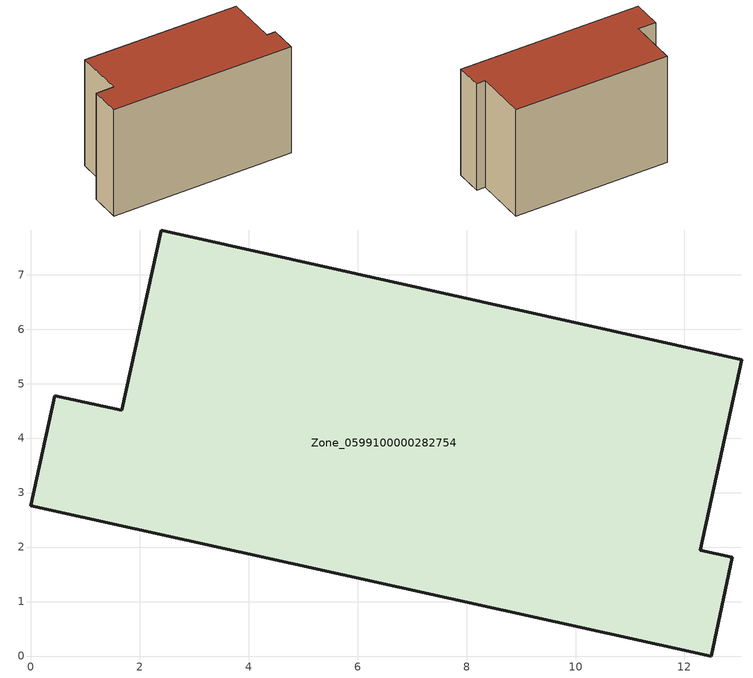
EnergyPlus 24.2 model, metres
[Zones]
Zone_0599100000282754
 floor ground (C_G): 12.49,0 0,2.76 0.44,4.78 1.67,4.51 2.39,7.82 13.05,5.44 12.29,1.94 12.88,1.81 z0
 wall outside (C_F): 1.67,4.51 0.44,4.78 0,2.76 12.49,0 12.88,1.81 12.29,1.94 13.05,5.44 2.39,7.82 1.67,4.51 z0:8.06
 roof outside (C_R): 12.88,1.81 12.29,1.94 13.05,5.44 2.39,7.82 1.67,4.51 0.44,4.78 0,2.76 12.49,0 z8.06
[BUILDING]
Pand.0599100000282754: North Axis=0; Terrain=City; Loads Convergence Tolerance Value=0.04; Temperature Convergence Tolerance Value=0.4; Solar Distribution=FullExterior; Maximum Number of Warmup Days=25; Minimum Number of Warmup Days=1
[Site:Location]
Rotterdam.The.Hague.AP_ZH_NLD Design_Conditions: Latitude=51.96; Longitude=4.45; Time Zone=1; Elevation=-4.5
[SITE:GROUNDTEMPERATURE:BUILDINGSURFACE]
18, 18, 18, 18, 18, 18, 18, 18, 18, 18, 18, 18
[MATERIAL] Thermal Absorptance=0.9; Solar Absorptance=0.7; Visible Absorptance=0.7
Name | Roughness | Thickness | Conductivity | Density | Specific Heat
G.TI.1975-1991 | MediumSmooth | 0.15 | 0.288461 | 540 | 1210
F.TI.1975-1991 | Rough | 0.3 | 0.230769 | 1920 | 840
R.TI.1975-1991 | MediumRough | 0.2 | 0.153846 | 1500 | 1000
[CONSTRUCTION]
C_G: G.TI.1975-1991
C_F: F.TI.1975-1991
C_R: R.TI.1975-1991
[ZONE]
Zone_0599100000282754: Type=1; Multiplier=1; Ceiling Height=Autocalculate; Volume=Autocalculate; Floor Area=autocalculate; Part of Total Floor Area=Yes
[ZONEINFILTRATION:DESIGNFLOWRATE]
Infil_Zone_0599100000282754: Zone or ZoneList or Space or SpaceList=Zone_0599100000282754; Schedule=AlwaysOn; Design Flow Rate Calculation Method=Flow/Area; Flow Rate per Floor Area=0.003; Constant Term Coefficient=1; Temperature Term Coefficient=0; Velocity Term Coefficient=0; Velocity Squared Term Coefficient=0
[HVACTEMPLATE:ZONE:IDEALLOADSAIRSYSTEM]
Zone_0599100000282754: Maximum Heating Supply Air Temperature=50; Minimum Cooling Supply Air Temperature=13; Maximum Heating Supply Air Humidity Ratio=0.0156; Minimum Cooling Supply Air Humidity Ratio=0.0077; Heating Limit=NoLimit; Cooling Limit=NoLimit; Dehumidification Control Type=ConstantSensibleHeatRatio; Cooling Sensible Heat Ratio=0.7; Dehumidification Setpoint=60; Humidification Control Type=None; Humidification Setpoint=30; Outdoor Air Method=None; Outdoor Air Flow Rate per Person=0.00944; Outdoor Air Flow Rate per Zone Floor Area=0; Outdoor Air Flow Rate per Zone=0; Demand Controlled Ventilation Type=None; Outdoor Air Economizer Type=NoEconomizer; Heat Recovery Type=None; Sensible Heat Recovery Effectiveness=0.7; Latent Heat Recovery Effectiveness=0.65
[ZONECONTROL:THERMOSTAT]
ThermostatControl_Zone_0599100000282754: Zone or ZoneList=Zone_0599100000282754; Control Type Schedule=DualSetpointControlType; Control 1=Thermostat_Zone_0599100000282754; Temperature Difference Between Cutout And Setpoint=0
[THERMOSTATSETPOINT:DUALSETPOINT]
Thermostat_Zone_0599100000282754: Heating Setpoint Temperature Schedule=HeatingSetpoint_Zone_0599100000282754; Cooling Setpoint Temperature Schedule=CoolingSetpoint_Zone_0599100000282754
[SCHEDULE:COMPACT]
HeatingSetpoint_Zone_0599100000282754: Through: 12/31, For: AllDays, Until: 24:00, 21
CoolingSetpoint_Zone_0599100000282754: Through: 12/31, For: AllDays, Until: 24:00, 24
DualSetpointControlType: Through: 12/31, For: AllDays, Until: 24:00, 4
AlwaysOn: Through: 12/31, For: AllDays, Until: 24:00, 1
